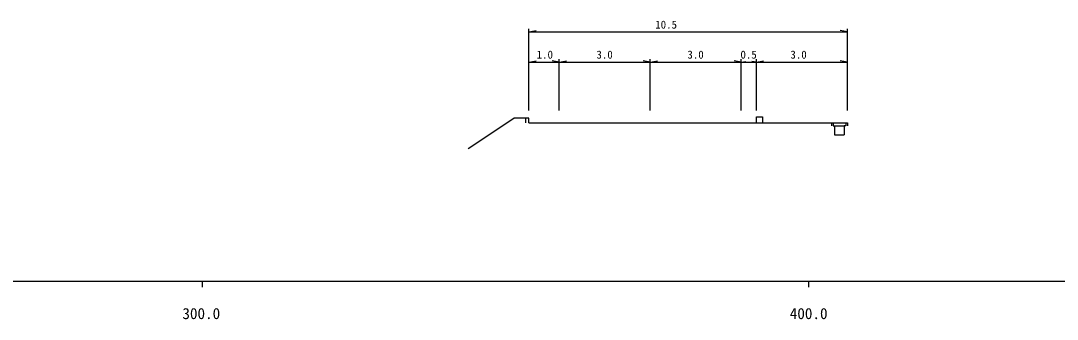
# Model space of a CAD drawing. Units: millimetres, scale not verified, with parts at other scales. Extents: x 40000 to 680000, y 20000 to 380000.
# Drawn here: x 338072 to 508997, y 198715 to 247990 of the extents above; entities that cross this region are included whole.
import ezdxf
from ezdxf.enums import TextEntityAlignment as Align

# ---------------------------------------------------------------- set-up
doc = ezdxf.new("R2010")
doc.units = ezdxf.units.MM
doc.header["$LTSCALE"] = 1000
doc.layers.add('M-BGD', color=7, linetype='Continuous', lineweight=25)
doc.layers.add('M-TTL-BAND', color=7, linetype='Continuous', lineweight=25)
doc.styles.add('ＭＳ ゴシック', font='')
doc.styles.get('ＭＳ ゴシック').set_extended_font_data('MS Gothic')

msp = doc.modelspace()

# ---------------------------------------------------------------- linework, layer by layer
at = {"layer": 'M-BGD'}
for p, q in [((421879, 233153), (421879, 246653)), ((421879, 246153), (423061, 246361)), ((421879, 246153), (474379, 246153)), ((474379, 246153), (473197, 246361)), ((474379, 233153), (474379, 246653)), ((421879, 241153), (423061, 241361)), ((421879, 241153), (426879, 241153)), ((426879, 241153), (425697, 241361)), ((426879, 233153), (426879, 241653)), ((426879, 241153), (428061, 241361)), ((426879, 241153), (441879, 241153)), ((441879, 241153), (440697, 241361)), ((441879, 233153), (441879, 241653)), ((441879, 241153), (443061, 241361)), ((441879, 241153), (456879, 241153)), ((456879, 241153), (455697, 241361)), ((456879, 233153), (456879, 241653)), ((456879, 241153), (457618, 241283)), ((456879, 241153), (459379, 241153)), ((459379, 241153), (458640, 241283)), ((459379, 233153), (459379, 241653)), ((459379, 241153), (460561, 241361)), ((459379, 241153), (474379, 241153)), ((474379, 241153), (473197, 241361)), ((411879, 226903), (419379, 231903)), ((421879, 231903), (419379, 231903)), ((421379, 231153), (421379, 231903)), ((421879, 231153), (421879, 231903)), ((421879, 231153), (426879, 231153)), ((426879, 231153), (441879, 231153)), ((441879, 231153), (456879, 231153)), ((456879, 231153), (459379, 231153)), ((459379, 231153), (459379, 232153)), ((459379, 232153), (460379, 232153)), ((459379, 231153), (474379, 231153)), ((460379, 232153), (460379, 231153)), ((471779, 231153), (471779, 230653)), ((472029, 231153), (472029, 230653)), ((474129, 231153), (474129, 230653)), ((474379, 231153), (474379, 230653)), ((472029, 230653), (472279, 230653)), ((472279, 230653), (472279, 229153)), ((472279, 230653), (473879, 230653)), ((472279, 229153), (473879, 229153)), ((474129, 230653), (473879, 230653)), ((473879, 230653), (473879, 229153))]:
    msp.add_line(p, q, dxfattribs=at)
at = {"layer": 'M-TTL-BAND'}
for p, q in [((40000, 205000), (579000, 205000)), ((368000, 205000), (368000, 204000)), ((468000, 205000), (468000, 204000))]:
    msp.add_line(p, q, dxfattribs=at)

# ---------------------------------------------------------------- texts
at = {"layer": 'M-BGD', "style": 'ＭＳ ゴシック'}
for s, p in [('10.5', (442700, 246290)), ('1.0', (423146, 241339)), ('3.0', (433003, 241339)), ('3.0', (448003, 241339)), ('0.5', (456754, 241339)), ('3.0', (464988, 241339))]:
    msp.add_text(s, height=1320, dxfattribs=at).set_placement(p, align=Align.BOTTOM_LEFT)
at = {"layer": 'M-TTL-BAND', "style": 'ＭＳ ゴシック'}
for s, p in [('300.0', (367844, 198195)), ('400.0', (468000, 198195))]:
    msp.add_text(s, height=1833, dxfattribs=at).set_placement(p, align=Align.BOTTOM_CENTER)

doc.saveas('drawing.dxf')
